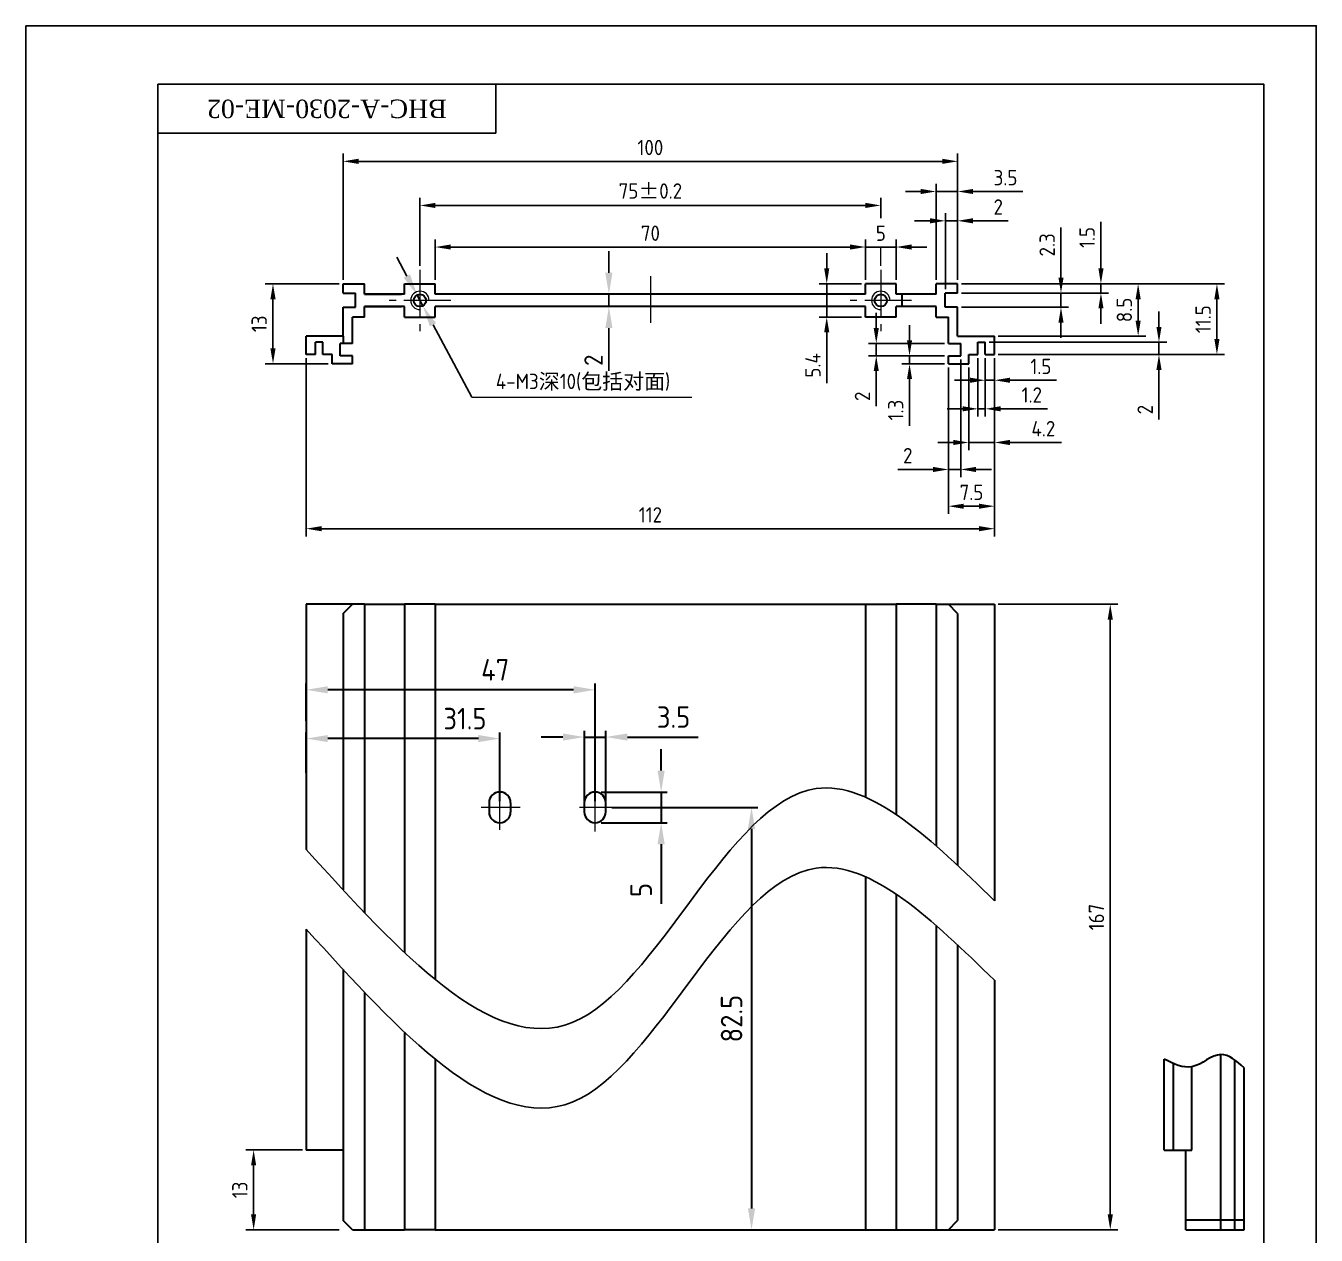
# Model space of a CAD drawing. Header units: millimetres. Extents: x -107 to 2261, y -1356 to -911.
# Drawn here: x 621.5 to 831.5, y -1107.8 to -911 of the extents above; entities that cross this region are included whole.
import ezdxf

# ---------------------------------------------------------------- set-up
doc = ezdxf.new("R2010")
doc.units = ezdxf.units.MM
doc.linetypes.add('CENTER2', pattern=[28.575, 19.05, -3.175, 3.175, -3.175])
doc.layers.get('Defpoints').update_dxf_attribs({"color": 4})
for name, color, linetype, lineweight in [('AM_6', 2, 'Continuous', 35), ('AM_6 @ 1', 2, 'Continuous', 35), ('图层2', 4, 'CENTER2', 13), ('图层7', 2, 'Continuous', 13), ('实体', 7, 'Continuous', 30)]:
    doc.layers.add(name, color=color, linetype=linetype, lineweight=lineweight)
doc.styles.add('HZTXT', font='txt.shx')
doc.styles.get("Standard").update_dxf_attribs({"font": 'ISOCP.SHX', "bigfont": 'gbcbig.shx'})
doc.styles.add('tnr', font='TIMES.TTF')
doc.dimstyles.new('AM_ISO$0', dxfattribs={"dimtxt": 3.5, "dimasz": 3.5, "dimexe": 1, "dimexo": 1, "dimgap": 1.5, "dimtad": 1, "dimdec": 1, "dimdsep": 46, "dimtxsty": 'Standard', "dimcen": 0, "dimclrd": 256, "dimclre": 256, "dimclrt": 2, "dimadec": 0, "dimazin": 2, "dimtp": 0.1, "dimtm": 0.1, "dimtfac": 0.71, "dimtdec": 1, "dimtmove": 0, "dimatfit": 3, "dimfxl": 1, "dimlwd": -1, "dimlwe": -1, "dimarcsym": 1})
doc.dimstyles.new('ISO-25$0', dxfattribs={"dimtxt": 3, "dimasz": 3.5, "dimexe": 1.25, "dimexo": 0.625, "dimgap": 1, "dimtad": 1, "dimdsep": 46, "dimtxsty": 'HZTXT', "dimcen": 2.5, "dimadec": 0, "dimazin": 0, "dimtfac": 1, "dimtmove": 0, "dimatfit": 3, "dimfxl": 1, "dimarcsym": 0})
doc.dimstyles.new('ISO-25$3', dxfattribs={"dimtxt": 3.5, "dimasz": 3.5, "dimexe": 1.25, "dimexo": 0.625, "dimtad": 1, "dimtoh": 1, "dimdsep": 46, "dimtxsty": 'HZTXT', "dimcen": 2.5, "dimadec": 0, "dimazin": 0, "dimtfac": 1, "dimtmove": 0, "dimatfit": 3, "dimfxl": 1, "dimarcsym": 0})

# ---------------------------------------------------------------- blocks, each defined once
blk = doc.blocks.new('*D24')
at = {"layer": 'Defpoints', "color": 0, "transparency": 16777216}
for p in [(658.58, -1093.97), (667.15, -1093.97), (673.15, -1106.97)]:
    blk.add_point(p, dxfattribs=at)
at = {"layer": '图层7', "color": 0, "lineweight": -2, "transparency": 16777216}
for p, q in [((666.52, -1093.97), (657.33, -1093.97)), ((658.58, -1104.47), (658.58, -1096.47)), ((672.52, -1106.97), (657.33, -1106.97))]:
    blk.add_line(p, q, dxfattribs=at)
at = {"layer": '图层7', "color": 0, "transparency": 16777216}
for points in [[(658.16, -1096.47), (658.99, -1096.47), (658.58, -1093.97)], [(658.16, -1104.47), (658.99, -1104.47), (658.58, -1106.97)]]:
    blk.add_solid(points, dxfattribs=at)
at = {"layer": '图层7', "color": 0, "transparency": 16777216, "insert": (656.33, -1100.47), "char_height": 2.5, "attachment_point": 5, "rotation": 90}
blk.add_mtext('13', dxfattribs=at)
blk = doc.blocks.new('*D25')
at = {"layer": 'Defpoints', "color": 0, "transparency": 16777216}
for p in [(779.15, -1005.14), (797.99, -1005.14), (779.15, -1106.97)]:
    blk.add_point(p, dxfattribs=at)
at = {"layer": '图层7', "color": 0, "lineweight": -2, "transparency": 16777216}
for p, q in [((779.77, -1005.14), (799.24, -1005.14)), ((797.99, -1104.47), (797.99, -1007.64)), ((779.77, -1106.97), (799.24, -1106.97))]:
    blk.add_line(p, q, dxfattribs=at)
at = {"layer": '图层7', "color": 0, "transparency": 16777216}
for points in [[(797.57, -1007.64), (798.41, -1007.64), (797.99, -1005.14)], [(797.57, -1104.47), (798.41, -1104.47), (797.99, -1106.97)]]:
    blk.add_solid(points, dxfattribs=at)
at = {"layer": '图层7', "color": 0, "transparency": 16777216, "insert": (795.74, -1056.06), "char_height": 2.5, "attachment_point": 5, "rotation": 90}
blk.add_mtext('167', dxfattribs=at)
blk = doc.blocks.new('*D26')
at = {"layer": 'Defpoints', "color": 0, "ltscale": 0.4, "transparency": 16777216}
for p in [(667.15, -964.5), (779.15, -965.12), (779.15, -992.85)]:
    blk.add_point(p, dxfattribs=at)
at = {"layer": '图层7', "color": 0, "lineweight": -2, "ltscale": 0.4, "transparency": 16777216}
for p, q in [((667.15, -965.12), (667.15, -994.1)), ((779.15, -965.75), (779.15, -994.1)), ((669.65, -992.85), (776.65, -992.85))]:
    blk.add_line(p, q, dxfattribs=at)
at = {"layer": '图层7', "color": 0, "ltscale": 0.4, "transparency": 16777216}
for points in [[(669.65, -992.43), (669.65, -993.27), (667.15, -992.85)], [(776.65, -992.43), (776.65, -993.27), (779.15, -992.85)]]:
    blk.add_solid(points, dxfattribs=at)
at = {"layer": '图层7', "color": 0, "ltscale": 0.4, "transparency": 16777216, "insert": (723.15, -990.6), "char_height": 2.5, "attachment_point": 5}
blk.add_mtext('112', dxfattribs=at)
blk = doc.blocks.new('*D27')
at = {"layer": 'Defpoints', "color": 0, "ltscale": 0.4, "transparency": 16777216}
for p in [(673.15, -933.06), (673.15, -953), (773.15, -953)]:
    blk.add_point(p, dxfattribs=at)
at = {"layer": '图层7', "color": 0, "lineweight": -2, "ltscale": 0.4, "transparency": 16777216}
for p, q in [((673.15, -952.37), (673.15, -931.81)), ((773.15, -952.37), (773.15, -931.81)), ((770.65, -933.06), (675.65, -933.06))]:
    blk.add_line(p, q, dxfattribs=at)
at = {"layer": '图层7', "color": 0, "ltscale": 0.4, "transparency": 16777216}
for points in [[(675.65, -932.64), (675.65, -933.48), (673.15, -933.06)], [(770.65, -932.64), (770.65, -933.48), (773.15, -933.06)]]:
    blk.add_solid(points, dxfattribs=at)
at = {"layer": '图层7', "color": 0, "ltscale": 0.4, "transparency": 16777216, "insert": (723.15, -930.81), "char_height": 2.5, "attachment_point": 5}
blk.add_mtext('100', dxfattribs=at)
blk = doc.blocks.new('*D28')
at = {"layer": 'Defpoints', "color": 0, "ltscale": 0.4, "transparency": 16777216}
for p in [(688.15, -947.01), (688.15, -953), (758.15, -953)]:
    blk.add_point(p, dxfattribs=at)
at = {"layer": '图层7', "color": 0, "lineweight": -2, "ltscale": 0.4, "transparency": 16777216}
for p, q in [((688.15, -952.37), (688.15, -945.76)), ((755.65, -947.01), (690.65, -947.01)), ((758.15, -952.37), (758.15, -945.76))]:
    blk.add_line(p, q, dxfattribs=at)
at = {"layer": '图层7', "color": 0, "ltscale": 0.4, "transparency": 16777216}
for points in [[(690.65, -946.59), (690.65, -947.42), (688.15, -947.01)], [(755.65, -946.59), (755.65, -947.42), (758.15, -947.01)]]:
    blk.add_solid(points, dxfattribs=at)
at = {"layer": '图层7', "color": 0, "ltscale": 0.4, "transparency": 16777216, "insert": (723.15, -944.76), "char_height": 2.5, "attachment_point": 5}
blk.add_mtext('70', dxfattribs=at)
blk = doc.blocks.new('*D29')
at = {"layer": 'Defpoints', "color": 0, "ltscale": 0.4, "transparency": 16777216}
for p in [(723.15, -954.7), (716.4, -956.7), (723.15, -956.7)]:
    blk.add_point(p, dxfattribs=at)
at = {"layer": '图层7', "color": 0, "lineweight": -2, "ltscale": 0.4, "transparency": 16777216}
for p, q in [((716.4, -951.2), (716.4, -947.7)), ((722.52, -954.7), (715.15, -954.7)), ((716.4, -954.7), (716.4, -956.7)), ((722.52, -956.7), (715.15, -956.7)), ((716.4, -960.2), (716.4, -967.15))]:
    blk.add_line(p, q, dxfattribs=at)
at = {"layer": '图层7', "color": 0, "ltscale": 0.4, "transparency": 16777216}
for points in [[(715.81, -951.2), (716.98, -951.2), (716.4, -954.7)], [(715.81, -960.2), (716.98, -960.2), (716.4, -956.7)]]:
    blk.add_solid(points, dxfattribs=at)
at = {"layer": '图层7', "color": 0, "ltscale": 0.4, "transparency": 16777216, "insert": (713.9, -965.43), "char_height": 3, "attachment_point": 5, "rotation": 90}
blk.add_mtext('2', dxfattribs=at)
blk = doc.blocks.new('*D30')
at = {"layer": 'Defpoints', "color": 0, "ltscale": 0.4, "transparency": 16777216}
for p in [(673.15, -953), (661.73, -966), (671.35, -966)]:
    blk.add_point(p, dxfattribs=at)
at = {"layer": '图层7', "color": 0, "lineweight": -2, "ltscale": 0.4, "transparency": 16777216}
for p, q in [((672.52, -953), (660.48, -953)), ((661.73, -955.5), (661.73, -963.5)), ((670.72, -966), (660.48, -966))]:
    blk.add_line(p, q, dxfattribs=at)
at = {"layer": '图层7', "color": 0, "ltscale": 0.4, "transparency": 16777216}
for points in [[(661.31, -955.5), (662.15, -955.5), (661.73, -953)], [(661.31, -963.5), (662.15, -963.5), (661.73, -966)]]:
    blk.add_solid(points, dxfattribs=at)
at = {"layer": '图层7', "color": 0, "ltscale": 0.4, "transparency": 16777216, "insert": (659.48, -959.5), "char_height": 2.5, "attachment_point": 5, "rotation": 90}
blk.add_mtext('13', dxfattribs=at)
blk = doc.blocks.new('*D31')
at = {"layer": 'Defpoints', "color": 0, "ltscale": 0.4, "transparency": 16777216}
for p in [(771.65, -966), (779.15, -965.12), (779.15, -989.19)]:
    blk.add_point(p, dxfattribs=at)
at = {"layer": '图层7', "color": 0, "lineweight": -2, "ltscale": 0.4, "transparency": 16777216}
for p, q in [((779.15, -965.75), (779.15, -990.44)), ((771.65, -966.62), (771.65, -990.44)), ((774.15, -989.19), (776.65, -989.19))]:
    blk.add_line(p, q, dxfattribs=at)
at = {"layer": '图层7', "color": 0, "ltscale": 0.4, "transparency": 16777216}
for points in [[(774.15, -988.78), (774.15, -989.61), (771.65, -989.19)], [(776.65, -988.78), (776.65, -989.61), (779.15, -989.19)]]:
    blk.add_solid(points, dxfattribs=at)
at = {"layer": '图层7', "color": 0, "ltscale": 0.4, "transparency": 16777216, "insert": (775.4, -986.94), "char_height": 2.5, "attachment_point": 5}
blk.add_mtext('7.5', dxfattribs=at)
blk = doc.blocks.new('*D32')
at = {"layer": 'Defpoints', "color": 0, "ltscale": 0.4, "transparency": 16777216}
for p in [(771.65, -966), (773.65, -964.7), (771.65, -983.21)]:
    blk.add_point(p, dxfattribs=at)
at = {"layer": '图层7', "color": 0, "lineweight": -2, "ltscale": 0.4, "transparency": 16777216}
for p, q in [((773.65, -965.32), (773.65, -984.46)), ((771.65, -966.62), (771.65, -984.46)), ((769.15, -983.21), (763.43, -983.21)), ((773.65, -983.21), (771.65, -983.21)), ((776.15, -983.21), (778.65, -983.21))]:
    blk.add_line(p, q, dxfattribs=at)
at = {"layer": '图层7', "color": 0, "ltscale": 0.4, "transparency": 16777216}
for points in [[(769.15, -982.79), (769.15, -983.63), (771.65, -983.21)], [(776.15, -982.79), (776.15, -983.63), (773.65, -983.21)]]:
    blk.add_solid(points, dxfattribs=at)
at = {"layer": '图层7', "color": 0, "ltscale": 0.4, "transparency": 16777216, "insert": (765.04, -980.96), "char_height": 2.5, "attachment_point": 5}
blk.add_mtext('2', dxfattribs=at)
blk = doc.blocks.new('*D33')
at = {"layer": 'Defpoints', "color": 0, "ltscale": 0.4, "transparency": 16777216}
for p in [(758.15, -947.01), (758.15, -953), (763.15, -953)]:
    blk.add_point(p, dxfattribs=at)
at = {"layer": '图层7', "color": 0, "lineweight": -2, "ltscale": 0.4, "transparency": 16777216}
for p, q in [((755.65, -947.01), (753.15, -947.01)), ((758.15, -952.37), (758.15, -945.76)), ((763.15, -947.01), (758.15, -947.01)), ((763.15, -952.37), (763.15, -945.76)), ((765.65, -947.01), (768.15, -947.01))]:
    blk.add_line(p, q, dxfattribs=at)
at = {"layer": '图层7', "color": 0, "ltscale": 0.4, "transparency": 16777216}
for points in [[(755.65, -946.59), (755.65, -947.42), (758.15, -947.01)], [(765.65, -946.59), (765.65, -947.42), (763.15, -947.01)]]:
    blk.add_solid(points, dxfattribs=at)
at = {"layer": '图层7', "color": 0, "ltscale": 0.4, "transparency": 16777216, "insert": (760.65, -944.76), "char_height": 2.5, "attachment_point": 5}
blk.add_mtext('5', dxfattribs=at)
blk = doc.blocks.new('*D34')
at = {"layer": 'Defpoints', "color": 0, "ltscale": 0.4, "transparency": 16777216}
for p in [(773.15, -937.97), (769.65, -953), (773.15, -953)]:
    blk.add_point(p, dxfattribs=at)
at = {"layer": '图层7', "color": 0, "lineweight": -2, "ltscale": 0.4, "transparency": 16777216}
for p, q in [((767.15, -937.97), (764.65, -937.97)), ((769.65, -952.37), (769.65, -936.72)), ((769.65, -937.97), (773.15, -937.97)), ((773.15, -952.37), (773.15, -936.72)), ((775.65, -937.97), (783.75, -937.97))]:
    blk.add_line(p, q, dxfattribs=at)
at = {"layer": '图层7', "color": 0, "ltscale": 0.4, "transparency": 16777216}
for points in [[(767.15, -937.55), (767.15, -938.38), (769.65, -937.97)], [(775.65, -937.55), (775.65, -938.38), (773.15, -937.97)]]:
    blk.add_solid(points, dxfattribs=at)
at = {"layer": '图层7', "color": 0, "ltscale": 0.4, "transparency": 16777216, "insert": (780.95, -935.72), "char_height": 2.5, "attachment_point": 5}
blk.add_mtext('3.5', dxfattribs=at)
blk = doc.blocks.new('*D35')
at = {"layer": 'Defpoints', "color": 0, "ltscale": 0.4, "transparency": 16777216}
for p in [(773.15, -942.74), (773.15, -953), (771.15, -954.5)]:
    blk.add_point(p, dxfattribs=at)
at = {"layer": '图层7', "color": 0, "lineweight": -2, "ltscale": 0.4, "transparency": 16777216}
for p, q in [((768.65, -942.74), (766.15, -942.74)), ((771.15, -953.87), (771.15, -941.49)), ((771.15, -942.74), (773.15, -942.74)), ((773.15, -952.37), (773.15, -941.49)), ((775.65, -942.74), (781.36, -942.74))]:
    blk.add_line(p, q, dxfattribs=at)
at = {"layer": '图层7', "color": 0, "ltscale": 0.4, "transparency": 16777216}
for points in [[(768.65, -942.32), (768.65, -943.16), (771.15, -942.74)], [(775.65, -942.32), (775.65, -943.16), (773.15, -942.74)]]:
    blk.add_solid(points, dxfattribs=at)
at = {"layer": '图层7', "color": 0, "ltscale": 0.4, "transparency": 16777216, "insert": (779.76, -940.49), "char_height": 2.5, "attachment_point": 5}
blk.add_mtext('2', dxfattribs=at)
blk = doc.blocks.new('*D36')
at = {"layer": 'Defpoints', "color": 0, "ltscale": 0.4, "transparency": 16777216}
for p in [(758.15, -953), (751.85, -958.4), (758.15, -958.4)]:
    blk.add_point(p, dxfattribs=at)
at = {"layer": '图层7', "color": 0, "lineweight": -2, "ltscale": 0.4, "transparency": 16777216}
for p, q in [((751.85, -950.5), (751.85, -948)), ((757.52, -953), (750.6, -953)), ((751.85, -953), (751.85, -958.4)), ((757.52, -958.4), (750.6, -958.4)), ((751.85, -960.9), (751.85, -969.15))]:
    blk.add_line(p, q, dxfattribs=at)
at = {"layer": '图层7', "color": 0, "ltscale": 0.4, "transparency": 16777216}
for points in [[(751.43, -950.5), (752.26, -950.5), (751.85, -953)], [(751.43, -960.9), (752.26, -960.9), (751.85, -958.4)]]:
    blk.add_solid(points, dxfattribs=at)
at = {"layer": '图层7', "color": 0, "ltscale": 0.4, "transparency": 16777216, "insert": (749.6, -966.27), "char_height": 2.5, "attachment_point": 5, "rotation": 90}
blk.add_mtext('5.4', dxfattribs=at)
blk = doc.blocks.new('*D37')
at = {"layer": 'Defpoints', "color": 0, "ltscale": 0.4, "transparency": 16777216}
for p in [(773.15, -953), (796.47, -953), (773.15, -954.5)]:
    blk.add_point(p, dxfattribs=at)
at = {"layer": '图层7', "color": 0, "lineweight": -2, "ltscale": 0.4, "transparency": 16777216}
for p, q in [((796.47, -950.5), (796.47, -942.89)), ((773.77, -953), (797.72, -953)), ((796.47, -954.5), (796.47, -953)), ((773.77, -954.5), (797.72, -954.5)), ((796.47, -957), (796.47, -959.5))]:
    blk.add_line(p, q, dxfattribs=at)
at = {"layer": '图层7', "color": 0, "ltscale": 0.4, "transparency": 16777216}
for points in [[(796.06, -950.5), (796.89, -950.5), (796.47, -953)], [(796.06, -957), (796.89, -957), (796.47, -954.5)]]:
    blk.add_solid(points, dxfattribs=at)
at = {"layer": '图层7', "color": 0, "ltscale": 0.4, "transparency": 16777216, "insert": (794.22, -945.45), "char_height": 2.5, "attachment_point": 5, "rotation": 90}
blk.add_mtext('1.5', dxfattribs=at)
blk = doc.blocks.new('*D38')
at = {"layer": 'Defpoints', "color": 0, "ltscale": 0.4, "transparency": 16777216}
for p in [(773.15, -954.5), (789.97, -954.5), (773.15, -956.8)]:
    blk.add_point(p, dxfattribs=at)
at = {"layer": '图层7', "color": 0, "lineweight": -2, "ltscale": 0.4, "transparency": 16777216}
for p, q in [((789.97, -952), (789.97, -943.83)), ((773.77, -954.5), (791.22, -954.5)), ((789.97, -956.8), (789.97, -954.5)), ((773.77, -956.8), (791.22, -956.8)), ((789.97, -959.3), (789.97, -961.8))]:
    blk.add_line(p, q, dxfattribs=at)
at = {"layer": '图层7', "color": 0, "ltscale": 0.4, "transparency": 16777216}
for points in [[(789.56, -952), (790.39, -952), (789.97, -954.5)], [(789.56, -959.3), (790.39, -959.3), (789.97, -956.8)]]:
    blk.add_solid(points, dxfattribs=at)
at = {"layer": '图层7', "color": 0, "ltscale": 0.4, "transparency": 16777216, "insert": (787.72, -946.66), "char_height": 2.5, "attachment_point": 5, "rotation": 90}
blk.add_mtext('2.3', dxfattribs=at)
blk = doc.blocks.new('*D39')
at = {"layer": 'Defpoints', "color": 0, "ltscale": 0.4, "transparency": 16777216}
for p in [(771.65, -962.7), (759.91, -964.7), (771.65, -964.7)]:
    blk.add_point(p, dxfattribs=at)
at = {"layer": '图层7', "color": 0, "lineweight": -2, "ltscale": 0.4, "transparency": 16777216}
for p, q in [((759.91, -960.2), (759.91, -957.7)), ((771.02, -962.7), (758.66, -962.7)), ((759.91, -962.7), (759.91, -964.7)), ((771.02, -964.7), (758.66, -964.7)), ((759.91, -967.2), (759.91, -972.91))]:
    blk.add_line(p, q, dxfattribs=at)
at = {"layer": '图层7', "color": 0, "ltscale": 0.4, "transparency": 16777216}
for points in [[(759.49, -960.2), (760.32, -960.2), (759.91, -962.7)], [(759.49, -967.2), (760.32, -967.2), (759.91, -964.7)]]:
    blk.add_solid(points, dxfattribs=at)
at = {"layer": '图层7', "color": 0, "ltscale": 0.4, "transparency": 16777216, "insert": (757.66, -971.3), "char_height": 2.5, "attachment_point": 5, "rotation": 90}
blk.add_mtext('2', dxfattribs=at)
blk = doc.blocks.new('*D40')
at = {"layer": 'Defpoints', "color": 0, "ltscale": 0.4, "transparency": 16777216}
for p in [(765.32, -966), (771.65, -964.7), (771.65, -966)]:
    blk.add_point(p, dxfattribs=at)
at = {"layer": '图层7', "color": 0, "lineweight": -2, "ltscale": 0.4, "transparency": 16777216}
for p, q in [((765.32, -962.2), (765.32, -959.7)), ((771.02, -964.7), (764.07, -964.7)), ((771.02, -966), (764.07, -966)), ((765.32, -964.7), (765.32, -966)), ((765.32, -968.5), (765.32, -976.1))]:
    blk.add_line(p, q, dxfattribs=at)
at = {"layer": '图层7', "color": 0, "ltscale": 0.4, "transparency": 16777216}
for points in [[(764.91, -962.2), (765.74, -962.2), (765.32, -964.7)], [(764.91, -968.5), (765.74, -968.5), (765.32, -966)]]:
    blk.add_solid(points, dxfattribs=at)
at = {"layer": '图层7', "color": 0, "ltscale": 0.4, "transparency": 16777216, "insert": (763.07, -973.55), "char_height": 2.5, "attachment_point": 5, "rotation": 90}
blk.add_mtext('1.3', dxfattribs=at)
blk = doc.blocks.new('*D41')
at = {"layer": 'Defpoints', "color": 0, "ltscale": 0.4, "transparency": 16777216}
for p in [(774.95, -966), (779.15, -965.12), (779.15, -978.82)]:
    blk.add_point(p, dxfattribs=at)
at = {"layer": '图层7', "color": 0, "lineweight": -2, "ltscale": 0.4, "transparency": 16777216}
for p, q in [((779.15, -965.75), (779.15, -980.07)), ((774.95, -966.62), (774.95, -980.07)), ((772.45, -978.82), (769.95, -978.82)), ((774.95, -978.82), (779.15, -978.82)), ((781.65, -978.82), (790.05, -978.82))]:
    blk.add_line(p, q, dxfattribs=at)
at = {"layer": '图层7', "color": 0, "ltscale": 0.4, "transparency": 16777216}
for points in [[(772.45, -978.4), (772.45, -979.24), (774.95, -978.82)], [(781.65, -978.4), (781.65, -979.24), (779.15, -978.82)]]:
    blk.add_solid(points, dxfattribs=at)
at = {"layer": '图层7', "color": 0, "ltscale": 0.4, "transparency": 16777216, "insert": (787.1, -976.57), "char_height": 2.5, "attachment_point": 5}
blk.add_mtext('4.2', dxfattribs=at)
blk = doc.blocks.new('*D42')
at = {"layer": 'Defpoints', "color": 0, "ltscale": 0.4, "transparency": 16777216}
for p in [(776.45, -964.5), (777.65, -964.5), (777.65, -973.34)]:
    blk.add_point(p, dxfattribs=at)
at = {"layer": '图层7', "color": 0, "lineweight": -2, "ltscale": 0.4, "transparency": 16777216}
for p, q in [((776.45, -965.12), (776.45, -974.59)), ((777.65, -965.12), (777.65, -974.59)), ((773.95, -973.34), (771.45, -973.34)), ((776.45, -973.34), (777.65, -973.34)), ((780.15, -973.34), (787.8, -973.34))]:
    blk.add_line(p, q, dxfattribs=at)
at = {"layer": '图层7', "color": 0, "ltscale": 0.4, "transparency": 16777216}
for points in [[(773.95, -972.92), (773.95, -973.76), (776.45, -973.34)], [(780.15, -972.92), (780.15, -973.76), (777.65, -973.34)]]:
    blk.add_solid(points, dxfattribs=at)
at = {"layer": '图层7', "color": 0, "ltscale": 0.4, "transparency": 16777216, "insert": (785.22, -971.09), "char_height": 2.5, "attachment_point": 5}
blk.add_mtext('1.2', dxfattribs=at)
blk = doc.blocks.new('*D43')
at = {"layer": 'Defpoints', "color": 0, "ltscale": 0.4, "transparency": 16777216}
for p in [(777.65, -964.5), (779.15, -964.5), (779.15, -968.69)]:
    blk.add_point(p, dxfattribs=at)
at = {"layer": '图层7', "color": 0, "lineweight": -2, "ltscale": 0.4, "transparency": 16777216}
for p, q in [((777.65, -965.12), (777.65, -969.94)), ((779.15, -965.12), (779.15, -969.94)), ((775.15, -968.69), (772.65, -968.69)), ((777.65, -968.69), (779.15, -968.69)), ((781.65, -968.69), (789.25, -968.69))]:
    blk.add_line(p, q, dxfattribs=at)
at = {"layer": '图层7', "color": 0, "ltscale": 0.4, "transparency": 16777216}
for points in [[(775.15, -968.27), (775.15, -969.11), (777.65, -968.69)], [(781.65, -968.27), (781.65, -969.11), (779.15, -968.69)]]:
    blk.add_solid(points, dxfattribs=at)
at = {"layer": '图层7', "color": 0, "ltscale": 0.4, "transparency": 16777216, "insert": (786.7, -966.44), "char_height": 2.5, "attachment_point": 5}
blk.add_mtext('1.5', dxfattribs=at)
blk = doc.blocks.new('*D44')
at = {"layer": 'Defpoints', "color": 0, "ltscale": 0.4, "transparency": 16777216}
for p in [(777.65, -962.5), (805.92, -962.5), (779.15, -964.5)]:
    blk.add_point(p, dxfattribs=at)
at = {"layer": '图层7', "color": 0, "lineweight": -2, "ltscale": 0.4, "transparency": 16777216}
for p, q in [((805.92, -960), (805.92, -957.5)), ((778.27, -962.5), (807.17, -962.5)), ((805.92, -962.5), (805.92, -964.5)), ((779.77, -964.5), (807.17, -964.5)), ((805.92, -967), (805.92, -975.07))]:
    blk.add_line(p, q, dxfattribs=at)
at = {"layer": '图层7', "color": 0, "ltscale": 0.4, "transparency": 16777216}
for points in [[(805.5, -960), (806.33, -960), (805.92, -962.5)], [(805.5, -967), (806.33, -967), (805.92, -964.5)]]:
    blk.add_solid(points, dxfattribs=at)
at = {"layer": '图层7', "color": 0, "ltscale": 0.4, "transparency": 16777216, "insert": (803.67, -973.47), "char_height": 2.5, "attachment_point": 5, "rotation": 90}
blk.add_mtext('2', dxfattribs=at)
blk = doc.blocks.new('*D45')
at = {"layer": 'Defpoints', "color": 0, "ltscale": 0.4, "transparency": 16777216}
for p in [(773.15, -953), (815.35, -953), (779.15, -964.5)]:
    blk.add_point(p, dxfattribs=at)
at = {"layer": '图层7', "color": 0, "lineweight": -2, "ltscale": 0.4, "transparency": 16777216}
for p, q in [((773.77, -953), (816.6, -953)), ((815.35, -962), (815.35, -955.5)), ((779.77, -964.5), (816.6, -964.5))]:
    blk.add_line(p, q, dxfattribs=at)
at = {"layer": '图层7', "color": 0, "ltscale": 0.4, "transparency": 16777216}
for points in [[(814.93, -955.5), (815.76, -955.5), (815.35, -953)], [(814.93, -962), (815.76, -962), (815.35, -964.5)]]:
    blk.add_solid(points, dxfattribs=at)
at = {"layer": '图层7', "color": 0, "ltscale": 0.4, "transparency": 16777216, "insert": (813.1, -958.75), "char_height": 2.5, "attachment_point": 5, "rotation": 90}
blk.add_mtext('11.5', dxfattribs=at)
blk = doc.blocks.new('*D46')
at = {"layer": 'Defpoints', "color": 0, "ltscale": 0.4, "transparency": 16777216}
for p in [(773.15, -953), (779.15, -961.5), (802.53, -961.5)]:
    blk.add_point(p, dxfattribs=at)
at = {"layer": '图层7', "color": 0, "lineweight": -2, "ltscale": 0.4, "transparency": 16777216}
for p, q in [((773.77, -953), (803.78, -953)), ((802.53, -955.5), (802.53, -959)), ((779.77, -961.5), (803.78, -961.5))]:
    blk.add_line(p, q, dxfattribs=at)
at = {"layer": '图层7', "color": 0, "ltscale": 0.4, "transparency": 16777216}
for points in [[(802.11, -955.5), (802.94, -955.5), (802.53, -953)], [(802.11, -959), (802.94, -959), (802.53, -961.5)]]:
    blk.add_solid(points, dxfattribs=at)
at = {"layer": '图层7', "color": 0, "ltscale": 0.4, "transparency": 16777216, "insert": (800.28, -957.25), "char_height": 2.5, "attachment_point": 5, "rotation": 90}
blk.add_mtext('8.5', dxfattribs=at)
blk = doc.blocks.new('*D47')
at = {"layer": 'Defpoints', "color": 0, "ltscale": 0.4, "transparency": 16777216}
for p in [(685.65, -940.24), (760.65, -942.92), (685.65, -950.7)]:
    blk.add_point(p, dxfattribs=at)
at = {"layer": '图层7', "color": 0, "lineweight": -2, "ltscale": 0.4, "transparency": 16777216}
for p, q in [((685.65, -950.07), (685.65, -938.99)), ((758.15, -940.24), (688.15, -940.24)), ((760.65, -942.29), (760.65, -938.99))]:
    blk.add_line(p, q, dxfattribs=at)
at = {"layer": '图层7', "color": 0, "ltscale": 0.4, "transparency": 16777216}
for points in [[(688.15, -939.82), (688.15, -940.65), (685.65, -940.24)], [(758.15, -939.82), (758.15, -940.65), (760.65, -940.24)]]:
    blk.add_solid(points, dxfattribs=at)
at = {"layer": '图层7', "color": 0, "ltscale": 0.4, "transparency": 16777216, "insert": (723.15, -937.89), "char_height": 2.5, "attachment_point": 5}
blk.add_mtext('75{\\fSimSun|b0|i0|c134|p2;±}0.2', dxfattribs=at)
blk = doc.blocks.new('*D48')
at = {"layer": 'Defpoints', "color": 0, "ltscale": 0.4, "transparency": 16777216}
for p in [(685.18, -954.82), (686.12, -956.58)]:
    blk.add_point(p, dxfattribs=at)
at = {"layer": '图层7', "color": 0, "lineweight": -2, "ltscale": 0.4, "transparency": 16777216}
for p, q in [((683.52, -951.73), (681.86, -948.65)), ((685.18, -954.82), (686.12, -956.58)), ((694.1, -971.43), (687.78, -959.66))]:
    blk.add_line(p, q, dxfattribs=at)
at = {"layer": '图层7', "color": 0, "ltscale": 0.4, "transparency": 16777216}
for points in [[(684.03, -951.46), (683.01, -952.01), (685.18, -954.82)], [(688.29, -959.39), (687.26, -959.94), (686.12, -956.58)]]:
    blk.add_solid(points, dxfattribs=at)
blk = doc.blocks.new('*D49')
at = {"layer": 'Defpoints', "color": 0, "transparency": 16777216}
for p in [(715.9, -1038.21), (722.17, -1106.97), (739.61, -1106.97)]:
    blk.add_point(p, dxfattribs=at)
at = {"layer": '实体', "linetype": 'ByBlock', "transparency": 16777216}
for p, q in [((716.9, -1038.21), (740.61, -1038.21)), ((739.61, -1041.71), (739.61, -1103.47)), ((723.17, -1106.97), (740.61, -1106.97))]:
    blk.add_line(p, q, dxfattribs=at)
at = {"layer": '实体', "transparency": 16777216}
for points in [[(739.02, -1041.71), (740.19, -1041.71), (739.61, -1038.21)], [(739.02, -1103.47), (740.19, -1103.47), (739.61, -1106.97)]]:
    blk.add_solid(points, dxfattribs=at)
at = {"layer": '实体', "color": 2, "transparency": 16777216, "insert": (736.36, -1072.59), "char_height": 3.5, "attachment_point": 5, "rotation": 90}
blk.add_mtext('82.5', dxfattribs=at)
blk = doc.blocks.new('*D50')
at = {"layer": 'Defpoints', "color": 0, "transparency": 16777216}
for p in [(667.15, -1027.01), (667.15, -1033.59), (698.65, -1038.21)]:
    blk.add_point(p, dxfattribs=at)
at = {"layer": '实体', "linetype": 'ByBlock', "transparency": 16777216}
for p, q in [((667.15, -1032.59), (667.15, -1026.01)), ((698.65, -1037.21), (698.65, -1026.01)), ((695.15, -1027.01), (670.65, -1027.01))]:
    blk.add_line(p, q, dxfattribs=at)
at = {"layer": '实体', "transparency": 16777216}
for points in [[(670.65, -1026.43), (670.65, -1027.59), (667.15, -1027.01)], [(695.15, -1026.43), (695.15, -1027.59), (698.65, -1027.01)]]:
    blk.add_solid(points, dxfattribs=at)
at = {"layer": '实体', "color": 2, "transparency": 16777216, "insert": (692.97, -1023.76), "char_height": 3.5, "attachment_point": 5}
blk.add_mtext('31.5', dxfattribs=at)
blk = doc.blocks.new('*D51')
at = {"layer": 'Defpoints', "color": 0, "transparency": 16777216}
for p in [(667.15, -1019.07), (667.15, -1025.11), (714.15, -1038.21)]:
    blk.add_point(p, dxfattribs=at)
at = {"layer": '实体', "linetype": 'ByBlock', "transparency": 16777216}
for p, q in [((667.15, -1024.11), (667.15, -1018.07)), ((714.15, -1037.21), (714.15, -1018.07)), ((710.65, -1019.07), (670.65, -1019.07))]:
    blk.add_line(p, q, dxfattribs=at)
at = {"layer": '实体', "transparency": 16777216}
for points in [[(670.65, -1018.49), (670.65, -1019.66), (667.15, -1019.07)], [(710.65, -1018.49), (710.65, -1019.66), (714.15, -1019.07)]]:
    blk.add_solid(points, dxfattribs=at)
at = {"layer": '实体', "color": 2, "transparency": 16777216, "insert": (697.9, -1015.82), "char_height": 3.5, "attachment_point": 5}
blk.add_mtext('47', dxfattribs=at)
blk = doc.blocks.new('*D52')
at = {"layer": 'AM_6', "linetype": 'ByBlock', "transparency": 16777216}
for p, q in [((724.9, -1032.21), (724.9, -1028.71)), ((715.15, -1035.71), (725.9, -1035.71)), ((724.9, -1035.71), (724.9, -1040.71)), ((715.15, -1040.71), (725.9, -1040.71)), ((724.9, -1044.21), (724.9, -1053.93))]:
    blk.add_line(p, q, dxfattribs=at)
at = {"layer": 'AM_6', "transparency": 16777216}
for points in [[(724.31, -1032.21), (725.48, -1032.21), (724.9, -1035.71)], [(724.31, -1044.21), (725.48, -1044.21), (724.9, -1040.71)]]:
    blk.add_solid(points, dxfattribs=at)
at = {"layer": 'Defpoints', "color": 0, "transparency": 16777216}
for p in [(714.15, -1035.71), (714.15, -1040.71), (724.9, -1040.71)]:
    blk.add_point(p, dxfattribs=at)
at = {"layer": 'AM_6', "color": 2, "transparency": 16777216, "insert": (721.65, -1051.65), "char_height": 3.5, "attachment_point": 5, "rotation": 90}
blk.add_mtext('5', dxfattribs=at)
blk = doc.blocks.new('*D53')
at = {"layer": 'AM_6', "linetype": 'ByBlock', "transparency": 16777216}
for p, q in [((708.9, -1026.76), (705.4, -1026.76)), ((712.4, -1037.21), (712.4, -1025.76)), ((712.4, -1026.76), (715.9, -1026.76)), ((715.9, -1037.21), (715.9, -1025.76)), ((719.4, -1026.76), (730.94, -1026.76))]:
    blk.add_line(p, q, dxfattribs=at)
at = {"layer": 'AM_6', "transparency": 16777216}
for points in [[(708.9, -1026.18), (708.9, -1027.34), (712.4, -1026.76)], [(719.4, -1026.18), (719.4, -1027.34), (715.9, -1026.76)]]:
    blk.add_solid(points, dxfattribs=at)
at = {"layer": 'Defpoints', "color": 0, "transparency": 16777216}
for p in [(715.9, -1026.76), (712.4, -1038.21), (715.9, -1038.21)]:
    blk.add_point(p, dxfattribs=at)
at = {"layer": 'AM_6', "color": 2, "transparency": 16777216, "insert": (726.92, -1023.51), "char_height": 3.5, "attachment_point": 5}
blk.add_mtext('3.5', dxfattribs=at)

msp = doc.modelspace()

# ---------------------------------------------------------------- linework, layer by layer
at = {"ltscale": 0.4}
for p in [(698.003, -920.501), (643.003, -928.501)]:
    msp.add_line(p, (698.003, -928.501), dxfattribs=at)
for points in [[(621.503, -911.001), (831.503, -911.001), (831.503, -1208.001), (621.503, -1208.001)], [(643.003, -920.501), (823.003, -920.501), (823.003, -1198.501), (643.003, -1198.501)]]:
    msp.add_lwpolyline(points, close=True, dxfattribs=at)
for points in [[(667.148, -1045.072), (710.44, -1073.234), (750.138, -1035.156), (779.148, -1053.402)], [(667.148, -1058.024), (710.44, -1086.186), (750.138, -1048.108), (779.148, -1066.354)]]:
    msp.add_spline(points, degree=3)
at = {"layer": '图层2', "ltscale": 0.4}
for p, q in [((685.648, -950.698), (685.648, -960.698)), ((760.648, -950.698), (760.648, -960.698)), ((723.148, -951.732), (723.148, -959.378)), ((690.648, -955.698), (680.648, -955.698)), ((765.648, -955.698), (755.648, -955.698))]:
    msp.add_line(p, q, dxfattribs=at)
at = {"layer": '图层2'}
for p, q in [((698.648, -1041.877), (698.648, -1034.555)), ((714.148, -1042.127), (714.148, -1034.555)), ((701.943, -1038.206), (695.597, -1038.206)), ((716.943, -1038.206), (711.597, -1038.206))]:
    msp.add_line(p, q, dxfattribs=at)
at = {"layer": '图层7', "ltscale": 0.4}
for p, q in [((760.648, -950.073), (760.648, -947.007)), ((694.095, -971.429), (729.873, -971.429))]:
    msp.add_line(p, q, dxfattribs=at)
at = {"layer": '图层7', "ltscale": 0.5}
for centre in [(685.648, -955.698), (760.648, -955.698)]:
    msp.add_arc(centre, 1.5, 0, 270, dxfattribs=at)
at = {"layer": '实体', "ltscale": 0.5}
for p, q in [((673.148, -954.498), (673.148, -952.998)), ((673.148, -952.998), (676.648, -952.998)), ((676.648, -954.698), (676.648, -952.998)), ((683.148, -952.998), (688.148, -952.998)), ((683.148, -954.698), (683.148, -952.998)), ((688.148, -954.698), (688.148, -952.998)), ((758.148, -954.698), (758.148, -952.998)), ((763.148, -952.998), (758.148, -952.998)), ((763.148, -954.698), (763.148, -952.998)), ((769.648, -954.698), (769.648, -952.998)), ((773.148, -952.998), (769.648, -952.998)), ((773.148, -954.498), (773.148, -952.998)), ((673.148, -954.498), (675.148, -954.498)), ((675.148, -956.798), (675.148, -954.498)), ((683.148, -954.698), (676.648, -954.698)), ((676.648, -954.698), (682.648, -954.698)), ((758.148, -954.698), (688.148, -954.698)), ((769.648, -954.698), (763.148, -954.698)), ((771.148, -956.798), (771.148, -954.498)), ((773.148, -954.498), (771.148, -954.498)), ((673.148, -961.498), (673.148, -956.798)), ((673.148, -956.798), (675.148, -956.798)), ((683.148, -956.698), (676.648, -956.698)), ((676.648, -956.698), (682.648, -956.698)), ((676.648, -958.398), (676.648, -956.698)), ((683.148, -958.398), (683.148, -956.698)), ((758.148, -956.698), (688.148, -956.698)), ((688.148, -958.398), (688.148, -956.698)), ((758.148, -958.398), (758.148, -956.698)), ((769.648, -956.698), (763.148, -956.698)), ((763.148, -958.398), (763.148, -956.698)), ((769.648, -958.398), (769.648, -956.698)), ((773.148, -956.798), (771.148, -956.798)), ((773.148, -961.498), (773.148, -956.798)), ((674.648, -962.698), (674.648, -958.398)), ((676.648, -958.398), (674.648, -958.398)), ((683.148, -958.398), (688.148, -958.398)), ((763.148, -958.398), (758.148, -958.398)), ((769.648, -958.398), (771.648, -958.398)), ((771.648, -962.698), (771.648, -958.398)), ((673.148, -961.498), (667.148, -961.498)), ((667.148, -964.498), (667.148, -961.498)), ((773.148, -961.498), (779.148, -961.498)), ((779.148, -964.498), (779.148, -961.498)), ((668.648, -964.498), (668.648, -962.498)), ((669.848, -962.498), (668.648, -962.498)), ((669.848, -964.498), (669.848, -962.498)), ((672.648, -964.698), (672.648, -962.698)), ((674.648, -962.698), (672.648, -962.698)), ((771.648, -962.698), (773.648, -962.698)), ((773.648, -964.698), (773.648, -962.698)), ((776.448, -964.498), (776.448, -962.498)), ((776.448, -962.498), (777.648, -962.498)), ((777.648, -964.498), (777.648, -962.498)), ((668.648, -964.498), (667.148, -964.498)), ((671.348, -964.498), (669.848, -964.498)), ((671.348, -965.998), (671.348, -964.498)), ((674.648, -965.998), (671.348, -965.998)), ((674.648, -964.698), (672.648, -964.698)), ((674.648, -965.998), (674.648, -964.698)), ((771.648, -965.998), (771.648, -964.698)), ((771.648, -964.698), (773.648, -964.698)), ((771.648, -965.998), (774.948, -965.998)), ((774.948, -965.998), (774.948, -964.498)), ((774.948, -964.498), (776.448, -964.498)), ((777.648, -964.498), (779.148, -964.498))]:
    msp.add_line(p, q, dxfattribs=at)
at = {"layer": '实体'}
for p, q in [((764.148, -956.698), (764.148, -954.698)), ((673.148, -961.498), (673.148, -962.698)), ((676.648, -1005.144), (667.148, -1005.144)), ((667.148, -1005.144), (667.148, -1045.072)), ((673.148, -1006.644), (674.648, -1005.144)), ((676.648, -1005.144), (676.648, -1055.375)), ((676.648, -1005.144), (683.148, -1005.144)), ((683.148, -1005.144), (683.148, -1061.854)), ((688.148, -1005.144), (683.148, -1005.144)), ((688.148, -1005.144), (688.148, -1066.244)), ((688.148, -1005.144), (758.148, -1005.144)), ((758.148, -1005.144), (763.148, -1005.144)), ((758.148, -1005.144), (758.148, -1036.558)), ((763.148, -1005.144), (763.148, -1039.39)), ((769.648, -1005.144), (763.148, -1005.144)), ((769.648, -1005.144), (769.648, -1044.483)), ((769.648, -1005.144), (779.148, -1005.144)), ((773.148, -1006.644), (771.648, -1005.144)), ((779.148, -1005.144), (779.148, -1053.402)), ((673.148, -1006.644), (673.148, -1051.648)), ((773.148, -1006.644), (773.148, -1047.648)), ((696.898, -1037.466), (696.898, -1038.966)), ((700.398, -1037.466), (700.398, -1038.966)), ((758.148, -1049.51), (758.148, -1106.973)), ((763.148, -1052.341), (763.148, -1106.973)), ((667.148, -1058.024), (667.148, -1093.973)), ((769.648, -1057.435), (769.648, -1106.973)), ((773.148, -1060.6), (773.148, -1105.473)), ((673.148, -1064.6), (673.148, -1105.473)), ((779.148, -1066.354), (779.148, -1106.973)), ((676.648, -1068.326), (676.648, -1106.973)), ((683.148, -1074.806), (683.148, -1106.973)), ((688.148, -1079.196), (688.148, -1106.973)), ((806.789, -1093.973), (806.789, -1079.176)), ((815.989, -1106.973), (815.989, -1078.429)), ((818.289, -1106.973), (818.289, -1079.339)), ((808.289, -1093.973), (808.289, -1079.905)), ((811.289, -1093.973), (811.289, -1080.421)), ((819.789, -1106.973), (819.789, -1080.578)), ((673.148, -1093.973), (667.148, -1093.973)), ((806.789, -1093.973), (811.289, -1093.973)), ((810.289, -1106.973), (810.289, -1093.973)), ((674.648, -1106.973), (673.148, -1105.473)), ((771.648, -1106.973), (773.148, -1105.473)), ((810.289, -1105.349), (819.789, -1105.349)), ((674.648, -1106.973), (683.148, -1106.973)), ((688.148, -1106.973), (683.148, -1106.973)), ((688.148, -1106.973), (779.148, -1106.973)), ((810.289, -1106.973), (819.789, -1106.973))]:
    msp.add_line(p, q, dxfattribs=at)
for points in [[(712.398, -1037.456), (712.398, -1038.956)], [(715.898, -1038.956), (715.898, -1037.456)]]:
    msp.add_lwpolyline(points, dxfattribs=at)
at = {"layer": '实体', "ltscale": 0.5}
for centre in [(685.648, -955.698), (760.648, -955.698)]:
    msp.add_circle(centre, 1, dxfattribs=at)
at = {"layer": '实体'}
for centre, start, end in [((698.648, -1037.466), 0, 180), ((714.148, -1037.456), 0, 180), ((698.648, -1038.966), 180, 0), ((714.148, -1038.956), 180, 0)]:
    msp.add_arc(centre, 1.75, start, end, dxfattribs=at)
msp.add_spline([(819.789, -1080.578), (815.989, -1078.429), (811.289, -1080.421), (806.789, -1079.176)], degree=3, dxfattribs=at)

# ---------------------------------------------------------------- texts
at = {"layer": 'AM_6 @ 1', "insert": (670.503, -924.501), "char_height": 3, "attachment_point": 5, "rotation": 180, "style": 'tnr'}
msp.add_mtext_dynamic_manual_height_columns('BHC-A-2030-ME-02', width=55, gutter_width=12.5, heights=[0], dxfattribs=at)
at = {"layer": '图层7', "ltscale": 0.4, "insert": (712.181, -969.015), "char_height": 2.5, "attachment_point": 5}
msp.add_mtext('4-M3{\\fFangSong_GB2312|b0|i0|c134|p49;深}10({\\fFangSong_GB2312|b0|i0|c134|p49;包括对面})', dxfattribs=at)

# ---------------------------------------------------------------- dimensions: what is measured, and where the dimension line sits
at = {"layer": 'AM_6'}
dim = msp.add_linear_dim(base=(715.898, -1026.759), p1=(712.398, -1038.206), p2=(715.898, -1038.206), dimstyle='AM_ISO$0', dxfattribs=at)
dim.commit()
dim.dimension.update_dxf_attribs({"geometry": '*D53', "text_midpoint": (726.921, -1023.509)})
dim = msp.add_linear_dim(base=(724.897, -1040.706), p1=(714.148, -1035.706), p2=(714.148, -1040.706), angle=90, dimstyle='AM_ISO$0', dxfattribs=at)
dim.commit()
dim.dimension.update_dxf_attribs({"geometry": '*D52', "text_midpoint": (724.897, -1051.653), "dimtype": 160})
at = {"layer": '图层7', "ltscale": 0.4}
for base, p1, p2, picture, middle in [((673.148, -933.058), (773.148, -952.998), (673.148, -952.998), '*D27', (723.148, -930.808)), ((773.148, -937.965), (769.648, -952.998), (773.148, -952.998), '*D34', (780.95, -935.715)), ((773.148, -942.74), (771.148, -954.498), (773.148, -952.998), '*D35', (779.755, -940.49)), ((688.148, -947.007), (758.148, -952.998), (688.148, -952.998), '*D28', (723.148, -944.757)), ((758.148, -947.007), (763.148, -952.998), (758.148, -952.998), '*D33', (760.648, -944.757)), ((779.148, -992.848), (667.148, -964.498), (779.148, -965.123), '*D26', (723.148, -990.598)), ((771.648, -983.21), (773.648, -964.698), (771.648, -965.998), '*D32', (765.042, -980.96)), ((779.148, -978.821), (774.948, -965.998), (779.148, -965.123), '*D41', (787.099, -976.571)), ((777.648, -973.34), (776.448, -964.498), (777.648, -964.498), '*D42', (785.224, -971.089)), ((779.148, -989.193), (771.648, -965.998), (779.148, -965.123), '*D31', (775.398, -986.943)), ((779.148, -968.689), (777.648, -964.498), (779.148, -964.498), '*D43', (786.7, -966.439))]:
    dim = msp.add_linear_dim(base=base, p1=p1, p2=p2, dimstyle='ISO-25$0', override={"dimtxt": 2.5, "dimasz": 2.5, "dimtxsty": 'Standard'}, dxfattribs=at)
    dim.commit()
    dim.dimension.update_dxf_attribs({"geometry": picture, "text_midpoint": middle})
dim = msp.add_linear_dim(base=(685.648, -940.235), p1=(760.648, -942.918), p2=(685.648, -950.698), text='75{\\fSimSun|b0|i0|c134|p2;±}0.2', dimstyle='ISO-25$0', override={"dimtxt": 2.5, "dimasz": 2.5, "dimtxsty": 'Standard'}, dxfattribs=at)
dim.commit()
dim.dimension.update_dxf_attribs({"geometry": '*D47', "text_midpoint": (723.148, -937.895)})
for base, p1, p2, override, picture, middle in [((796.474, -952.998), (773.148, -954.498), (773.148, -952.998), {"dimtxt": 2.5, "dimasz": 2.5, "dimtxsty": 'Standard'}, '*D37', (794.224, -945.446)), ((789.974, -954.498), (773.148, -956.798), (773.148, -954.498), {"dimtxt": 2.5, "dimasz": 2.5, "dimtxsty": 'Standard'}, '*D38', (787.723, -946.665)), ((716.397, -956.698), (723.148, -954.698), (723.148, -956.698), {"dimtxsty": 'Standard'}, '*D29', (713.897, -965.426)), ((751.845, -958.398), (758.148, -952.998), (758.148, -958.398), {"dimtxt": 2.5, "dimasz": 2.5, "dimtxsty": 'Standard'}, '*D36', (749.595, -966.273)), ((661.731, -965.998), (673.148, -952.998), (671.348, -965.998), {"dimtxt": 2.5, "dimasz": 2.5, "dimtxsty": 'Standard'}, '*D30', (659.481, -959.498)), ((815.346, -952.998), (779.148, -964.498), (773.148, -952.998), {"dimtxt": 2.5, "dimasz": 2.5, "dimtxsty": 'Standard'}, '*D45', (813.096, -958.748)), ((802.528, -961.498), (773.148, -952.998), (779.148, -961.498), {"dimtxt": 2.5, "dimasz": 2.5, "dimtxsty": 'Standard'}, '*D46', (800.278, -957.248)), ((759.907, -964.698), (771.648, -962.698), (771.648, -964.698), {"dimtxt": 2.5, "dimasz": 2.5, "dimtxsty": 'Standard'}, '*D39', (757.657, -971.305)), ((765.322, -965.998), (771.648, -964.698), (771.648, -965.998), {"dimtxt": 2.5, "dimasz": 2.5, "dimtxsty": 'Standard'}, '*D40', (763.072, -973.55))]:
    dim = msp.add_linear_dim(base=base, p1=p1, p2=p2, angle=270, dimstyle='ISO-25$0', override=override, dxfattribs=at)
    dim.commit()
    dim.dimension.update_dxf_attribs({"geometry": picture, "text_midpoint": middle})
dim = msp.add_diameter_dim_2p(p1=(685.175, -954.817), p2=(686.121, -956.579), text=' ', dimstyle='ISO-25$3', dxfattribs=at)
dim.commit()
dim.dimension.update_dxf_attribs({"geometry": '*D48', "text_midpoint": (694.095, -971.429), "dimtype": 163})
dim = msp.add_linear_dim(base=(805.915, -962.498), p1=(779.148, -964.498), p2=(777.648, -962.498), angle=270, dimstyle='ISO-25$0', override={"dimtxt": 2.5, "dimasz": 2.5, "dimtxsty": 'Standard'}, dxfattribs=at)
dim.commit()
dim.dimension.update_dxf_attribs({"geometry": '*D44', "text_midpoint": (805.915, -973.466), "dimtype": 160})
at = {"layer": '图层7'}
dim = msp.add_linear_dim(base=(797.991, -1005.144), p1=(779.148, -1106.973), p2=(779.148, -1005.144), angle=90, text='167', dimstyle='ISO-25$0', override={"dimtxt": 2.5, "dimasz": 2.5, "dimtxsty": 'Standard'}, dxfattribs=at)
dim.commit()
dim.dimension.update_dxf_attribs({"geometry": '*D25', "text_midpoint": (795.741, -1056.058)})
dim = msp.add_linear_dim(base=(658.577, -1093.973), p1=(673.148, -1106.973), p2=(667.148, -1093.973), angle=90, dimstyle='ISO-25$0', override={"dimtxt": 2.5, "dimasz": 2.5, "dimtxsty": 'Standard'}, dxfattribs=at)
dim.commit()
dim.dimension.update_dxf_attribs({"geometry": '*D24', "text_midpoint": (656.327, -1100.473)})
at = {"layer": '实体'}
for base, p1, p2, picture, middle in [((667.148, -1019.075), (714.148, -1038.206), (667.148, -1025.108), '*D51', (697.904, -1019.075)), ((667.148, -1027.009), (698.648, -1038.206), (667.148, -1033.589), '*D50', (692.974, -1027.009))]:
    dim = msp.add_linear_dim(base=base, p1=p1, p2=p2, dimstyle='AM_ISO$0', dxfattribs=at)
    dim.commit()
    dim.dimension.update_dxf_attribs({"geometry": picture, "text_midpoint": middle, "dimtype": 160})
dim = msp.add_linear_dim(base=(739.607, -1106.973), p1=(715.898, -1038.206), p2=(722.171, -1106.973), angle=90, text='82.5', dimstyle='AM_ISO$0', dxfattribs=at)
dim.commit()
dim.dimension.update_dxf_attribs({"geometry": '*D49', "text_midpoint": (736.357, -1072.589)})

doc.saveas('drawing.dxf')
